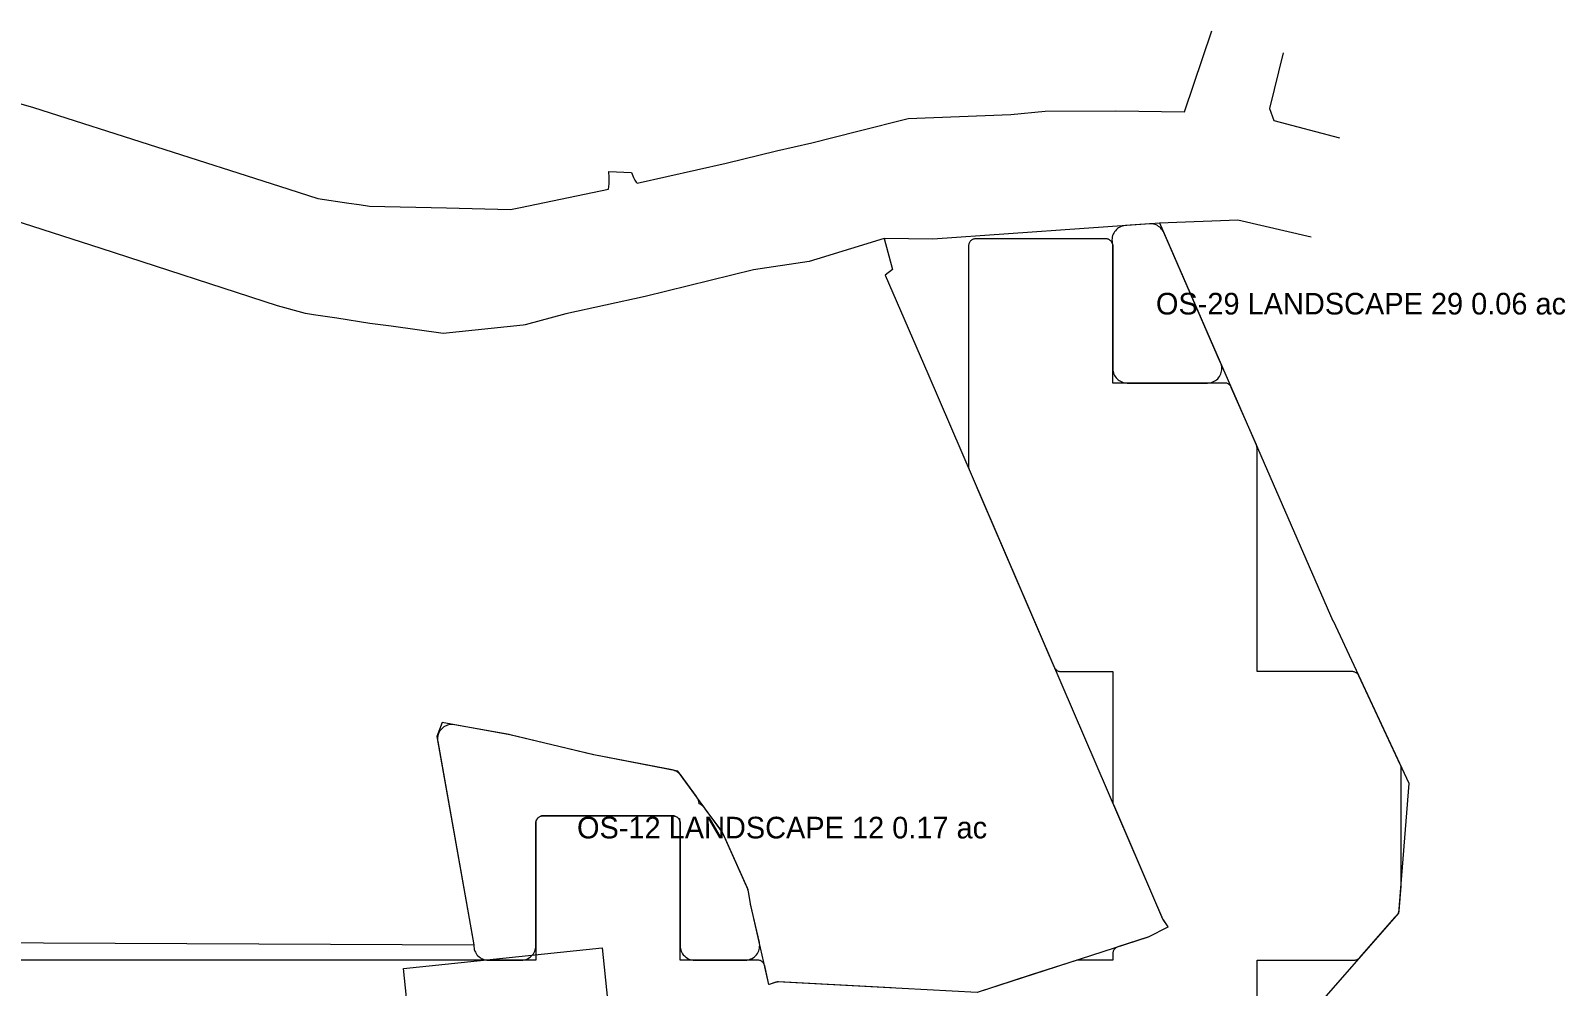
# Model space of a CAD drawing. Extents: x 32 to 940, y -21 to 684.
# Drawn here: x 490 to 702.7, y 526.4 to 658.8 of the extents above; entities that cross this region are included whole.
import ezdxf

# ---------------------------------------------------------------- set-up
doc = ezdxf.new("R2010")
doc.units = 0
for name, color, linetype, lineweight in [('BUILDING-APARTMENTS', 1, 'Continuous', 0), ('GREEN-LANDSCAPE', 3, 'Continuous', 0), ('ROAD-EXISTING', 2, 'Continuous', 0), ('SITE-BOUNDARY', 7, 'Continuous', 0), ('TEXT-ZONE', 7, 'Continuous', 0), ('ZONE-APARTMENTS', 1, 'Continuous', 0)]:
    doc.layers.add(name, color=color, linetype=linetype, lineweight=lineweight)

msp = doc.modelspace()

# ---------------------------------------------------------------- linework, layer by layer
at = {"layer": 'BUILDING-APARTMENTS'}
msp.add_lwpolyline([(547.33, 473.76), (541.65, 528.84), (569.18, 531.68), (574.87, 476.6)], close=True, dxfattribs=at)
at = {"layer": 'GREEN-LANDSCAPE'}
for points in [[(639.88, 629.84), (639.89, 629.64), (639.92, 629.44), (639.97, 629.25), (639.97, 629.24), (639.99, 629.15), (640, 629.05), (640, 629.02), (640, 628.98), (640, 612), (640.01, 611.8), (640.04, 611.61), (640.09, 611.42), (640.15, 611.23), (640.24, 611.06), (640.34, 610.89), (640.45, 610.73), (640.59, 610.59), (640.73, 610.45), (640.89, 610.34), (641.06, 610.24), (641.23, 610.15), (641.42, 610.09), (641.61, 610.04), (641.8, 610.01), (642, 610), (653.11, 610), (653.31, 610.01), (653.51, 610.04), (653.7, 610.09), (653.89, 610.16), (654.06, 610.24), (654.23, 610.34), (654.39, 610.46), (654.54, 610.6), (654.67, 610.74), (654.79, 610.9), (654.89, 611.08), (654.97, 611.26), (655.03, 611.44), (655.08, 611.64), (655.11, 611.83), (655.11, 612.03), (655.1, 612.23), (655.07, 612.42), (655.02, 612.61), (654.95, 612.8), (647.06, 630.86), (646.98, 631.03), (646.88, 631.2), (646.77, 631.35), (646.64, 631.49), (646.5, 631.61), (646.35, 631.72), (646.18, 631.82), (646.01, 631.91), (645.84, 631.97), (645.65, 632.02), (645.47, 632.05), (645.28, 632.06), (645.09, 632.06), (641.74, 631.83), (641.54, 631.8), (641.35, 631.76), (641.16, 631.7), (640.98, 631.61), (640.8, 631.52), (640.64, 631.4), (640.49, 631.27), (640.35, 631.12), (640.23, 630.96), (640.13, 630.79), (640.04, 630.62), (639.97, 630.43), (639.92, 630.24), (639.89, 630.04)], [(546.36, 560.69), (546.37, 560.5), (546.39, 560.31), (551.39, 532.14), (551.4, 532.11), (551.4, 532.1), (551.4, 532.09), (551.4, 532.09), (551.4, 532.04), (551.4, 531.84), (551.43, 531.64), (551.47, 531.45), (551.54, 531.26), (551.62, 531.08), (551.72, 530.91), (551.84, 530.75), (551.97, 530.6), (552.12, 530.46), (552.27, 530.35), (552.44, 530.24), (552.62, 530.16), (552.81, 530.09), (553, 530.04), (553.2, 530.01), (553.4, 530), (558, 530), (558.2, 530.01), (558.39, 530.04), (558.58, 530.09), (558.77, 530.15), (558.94, 530.24), (559.11, 530.34), (559.27, 530.45), (559.41, 530.59), (559.55, 530.73), (559.66, 530.89), (559.76, 531.06), (559.85, 531.23), (559.91, 531.42), (559.96, 531.61), (559.99, 531.8), (560, 532), (560, 548.98), (560, 549.02), (560, 549.05), (560.01, 549.15), (560.03, 549.24), (560.06, 549.34), (560.1, 549.43), (560.14, 549.51), (560.2, 549.59), (560.26, 549.67), (560.33, 549.74), (560.4, 549.8), (560.49, 549.86), (560.57, 549.9), (560.66, 549.94), (560.76, 549.97), (560.85, 549.99), (560.95, 550), (560.98, 550), (561.02, 550), (578.98, 550), (579.02, 550), (579.05, 550), (579.15, 549.99), (579.24, 549.97), (579.34, 549.94), (579.43, 549.9), (579.51, 549.86), (579.54, 549.84), (579.71, 549.74), (579.89, 549.65), (579.89, 549.65), (579.9, 549.61), (579.93, 549.42), (579.96, 549.29), (579.96, 549.29), (579.97, 549.24), (579.99, 549.15), (580, 549.05), (580, 549.02), (580, 548.98), (580, 532), (580.01, 531.8), (580.04, 531.61), (580.09, 531.42), (580.15, 531.23), (580.24, 531.06), (580.34, 530.89), (580.45, 530.73), (580.59, 530.59), (580.73, 530.45), (580.89, 530.34), (581.06, 530.24), (581.23, 530.15), (581.42, 530.09), (581.61, 530.04), (581.8, 530.01), (582, 530), (589.04, 530), (589.24, 530.01), (589.43, 530.04), (589.63, 530.09), (589.81, 530.16), (589.99, 530.24), (590.16, 530.35), (590.32, 530.47), (590.47, 530.6), (590.6, 530.75), (590.72, 530.92), (590.82, 531.09), (590.9, 531.27), (590.96, 531.46), (591.01, 531.66), (591.03, 531.85), (591.04, 532.05), (591.02, 532.25), (590.99, 532.45), (589.76, 537.77), (589.76, 537.78), (589.76, 537.79), (589.75, 537.8), (589.75, 537.8), (589.75, 537.81), (589.75, 537.83), (589.49, 539.47), (589.46, 539.64), (589.41, 539.81), (589.34, 539.98), (585.99, 547.51), (585.89, 547.7), (585.78, 547.87), (583.5, 550.99), (583.38, 551.14), (583.25, 551.28), (583.1, 551.4), (582.94, 551.51), (582.77, 551.6), (582.64, 551.66), (582.63, 551.77), (582.6, 551.96), (582.54, 552.15), (582.47, 552.34), (582.38, 552.51), (582.27, 552.68), (580.16, 555.57), (580.04, 555.72), (579.91, 555.85), (579.77, 555.97), (579.61, 556.08), (579.45, 556.17), (579.28, 556.25), (579.1, 556.31), (578.92, 556.36), (568.06, 558.47), (568.05, 558.47), (568.04, 558.47), (568.04, 558.48), (568.03, 558.48), (568.02, 558.48), (568.02, 558.48), (568.01, 558.48), (556.43, 561.24), (556.32, 561.26), (548.72, 562.63), (548.52, 562.65), (548.33, 562.66), (548.14, 562.65), (547.95, 562.62), (547.76, 562.57), (547.58, 562.5), (547.41, 562.42), (547.25, 562.32), (547.09, 562.2), (546.95, 562.07), (546.82, 561.93), (546.7, 561.78), (546.6, 561.61), (546.52, 561.44), (546.45, 561.26), (546.4, 561.07), (546.37, 560.88)]]:
    msp.add_lwpolyline(points, close=True, dxfattribs=at)
at = {"layer": 'ROAD-EXISTING'}
for points in [[(649.93, 647.59), (653.73, 658.84)], [(663.6, 655.79), (661.71, 648.04)], [(483.03, 650.28), (490.33, 648.18)], [(490.33, 648.18), (524.48, 637.28)], [(611.62, 646.66), (625.87, 647.21)], [(625.87, 647.21), (630.63, 647.7)], [(630.63, 647.7), (640.42, 647.75)], [(640.42, 647.75), (649.93, 647.59)], [(661.71, 648.04), (662.31, 646.39)], [(598.27, 643.28), (604.66, 644.9)], [(604.66, 644.9), (611.62, 646.66)], [(662.31, 646.39), (671.44, 643.99)], [(593.39, 642.2), (598.27, 643.28)], [(574.06, 637.7), (586.39, 640.46)], [(586.39, 640.46), (593.39, 642.2)], [(570.18, 638.48), (570.12, 639.3)], [(570.12, 639.3), (573.26, 639.18)], [(570.17, 637.61), (570.18, 638.48)], [(573.26, 639.18), (573.52, 638.5)], [(573.52, 638.5), (573.71, 638.14)], [(524.48, 637.28), (529.78, 635.59)], [(557.89, 634.35), (570.06, 636.87)], [(570.06, 636.87), (570.17, 637.61)], [(573.71, 638.14), (573.89, 637.85)], [(573.89, 637.85), (574.06, 637.7)], [(529.78, 635.59), (534.06, 634.95)], [(534.06, 634.95), (535.51, 634.74)], [(535.51, 634.74), (536.95, 634.52)], [(536.95, 634.52), (547.63, 634.27)], [(547.63, 634.27), (556.49, 634.06)], [(556.49, 634.06), (557.89, 634.35)], [(499.74, 628.64), (486.22, 633.01)], [(657.35, 632.59), (646.49, 632.15)], [(667.51, 630.22), (657.35, 632.59)], [(608.29, 630.03), (598.98, 627.15)], [(524.18, 620.71), (499.74, 628.64)], [(590.19, 625.68), (575.17, 622.01)], [(597.91, 626.83), (590.19, 625.68)], [(598.98, 627.15), (597.91, 626.83)], [(575.17, 622.01), (564.16, 619.6)], [(528.05, 619.64), (524.18, 620.71)], [(529.18, 619.47), (528.05, 619.64)], [(532.43, 619), (529.18, 619.47)], [(564.16, 619.6), (558.51, 618.07)], [(536.99, 618.27), (532.43, 619)], [(539.96, 617.9), (536.99, 618.27)], [(547.13, 616.85), (539.96, 617.9)], [(558.23, 618.04), (547.13, 616.85)], [(558.51, 618.07), (558.23, 618.04)]]:
    msp.add_lwpolyline(points, dxfattribs=at)
at = {"layer": 'SITE-BOUNDARY'}
for points in [[(635.79, 486.41), (679.67, 536.52), (681.1, 554.47), (670.58, 576.98), (670.57, 576.99), (670.57, 577), (646.5, 632.16), (615.06, 629.95), (615.04, 629.95), (615.03, 629.95), (608.29, 630.03), (609.45, 625.74), (609.45, 625.74), (609.45, 625.73), (609.44, 625.72), (608.43, 624.97), (614.35, 611.3), (614.35, 611.3), (646.95, 535.65), (647.65, 534.61), (647.66, 534.6), (647.65, 534.59), (644.91, 533.19), (644.89, 533.19), (644.89, 533.19), (644.89, 533.19), (644.88, 533.18), (621.2, 525.52)], [(621.17, 525.51), (593.45, 526.98), (592.34, 526.62), (592.33, 526.62), (592.33, 526.61), (592.32, 526.63), (589.76, 537.78), (589.75, 537.8), (589.75, 537.81), (589.45, 539.73), (585.9, 547.7), (579.69, 556.21), (568.05, 558.47), (568.03, 558.48), (568.02, 558.48), (556.38, 561.25), (546.99, 562.94), (546.27, 560.99), (551.4, 532.11), (551.4, 532.1), (551.4, 532.09), (551.39, 532.09), (481.76, 532.41)]]:
    msp.add_lwpolyline(points, dxfattribs=at)
at = {"layer": 'ZONE-APARTMENTS'}
for points in [[(660, 514.44), (660, 529.98), (660, 530), (660.02, 530), (673.5, 530), (673.6, 530), (673.69, 530.02), (673.78, 530.04), (673.87, 530.07), (673.96, 530.11), (674.04, 530.16), (674.12, 530.21), (674.19, 530.27), (674.26, 530.34), (679.16, 535.95), (679.45, 536.27), (679.51, 536.34), (679.56, 536.42), (679.6, 536.5), (679.63, 536.59), (679.66, 536.67), (679.68, 536.76), (679.69, 536.85), (679.97, 540.27), (680, 540.66), (680, 540.74), (680, 556.6), (679.99, 556.71), (679.98, 556.81), (679.95, 556.92), (679.91, 557.02), (674.11, 569.42), (674.07, 569.51), (674.01, 569.59), (673.95, 569.66), (673.89, 569.73), (673.82, 569.79), (673.74, 569.84), (673.66, 569.89), (673.57, 569.93), (673.48, 569.96), (673.39, 569.98), (673.3, 570), (673.2, 570), (660.02, 570), (660, 570), (660, 570.02), (660, 601.01), (659.99, 601.11), (659.98, 601.22), (659.95, 601.32), (659.92, 601.41), (656.43, 609.4), (656.39, 609.49), (656.34, 609.57), (656.28, 609.65), (656.21, 609.72), (656.14, 609.78), (656.06, 609.84), (655.98, 609.89), (655.89, 609.93), (655.8, 609.96), (655.71, 609.98), (655.61, 610), (655.51, 610), (640.02, 610), (640, 610), (640, 610.02), (640, 629), (640, 629.1), (639.98, 629.2), (639.96, 629.29), (639.92, 629.38), (639.88, 629.47), (639.83, 629.56), (639.77, 629.63), (639.71, 629.71), (639.63, 629.77), (639.56, 629.83), (639.47, 629.88), (639.38, 629.92), (639.29, 629.96), (639.2, 629.98), (639.1, 630), (639, 630), (621, 630), (620.9, 630), (620.8, 629.98), (620.71, 629.96), (620.62, 629.92), (620.53, 629.88), (620.44, 629.83), (620.37, 629.77), (620.29, 629.71), (620.23, 629.63), (620.17, 629.56), (620.12, 629.47), (620.08, 629.38), (620.04, 629.29), (620.02, 629.2), (620, 629.1), (620, 629), (620, 598.4), (620.01, 598.3), (620.02, 598.2), (620.05, 598.1), (620.08, 598), (622, 593.56), (631.89, 570.6), (631.93, 570.52), (631.98, 570.43), (632.04, 570.36), (632.11, 570.29), (632.18, 570.22), (632.26, 570.16), (632.34, 570.12), (632.43, 570.07), (632.52, 570.04), (632.61, 570.02), (632.71, 570), (632.81, 570), (639.98, 570), (640, 570), (640, 569.98), (640, 551.98), (640.01, 551.88), (640.02, 551.78), (640.05, 551.68), (640.08, 551.59), (643.02, 544.77), (646.91, 535.73), (646.95, 535.65), (647, 535.57), (647.64, 534.62), (647.65, 534.61), (647.66, 534.6), (647.65, 534.59), (647.63, 534.59), (644.92, 533.2), (644.91, 533.19), (644.89, 533.19), (644.89, 533.19), (644.89, 533.19), (644.88, 533.18), (644.87, 533.18), (640.69, 531.83), (640.6, 531.79), (640.51, 531.75), (640.43, 531.7), (640.36, 531.64), (640.28, 531.58), (640.22, 531.5), (640.16, 531.42), (640.11, 531.34), (640.07, 531.25), (640.04, 531.16), (640.02, 531.07), (640, 530.97), (640, 530.88), (640, 530.02), (640, 530), (639.98, 530), (635.2, 530), (635.1, 529.99), (635, 529.98), (634.9, 529.95), (628.83, 527.99), (621.21, 525.52)], [(609.29, 526.14), (593.64, 526.97), (593.55, 526.97), (593.46, 526.96), (593.37, 526.95), (593.28, 526.92), (592.34, 526.62), (592.33, 526.62), (592.33, 526.61), (592.32, 526.63), (592.32, 526.64), (591.88, 528.56), (591.73, 529.22), (591.7, 529.32), (591.67, 529.41), (591.62, 529.49), (591.57, 529.57), (591.51, 529.65), (591.45, 529.72), (591.38, 529.78), (591.3, 529.84), (591.21, 529.89), (591.13, 529.93), (591.04, 529.96), (590.94, 529.98), (590.85, 530), (590.75, 530), (580.02, 530), (580, 530), (580, 530.02), (580, 549), (580, 549.1), (579.98, 549.2), (579.96, 549.29), (579.92, 549.38), (579.88, 549.47), (579.83, 549.56), (579.77, 549.63), (579.71, 549.71), (579.63, 549.77), (579.56, 549.83), (579.47, 549.88), (579.38, 549.92), (579.29, 549.96), (579.2, 549.98), (579.1, 550), (579, 550), (561, 550), (560.9, 550), (560.8, 549.98), (560.71, 549.96), (560.62, 549.92), (560.53, 549.88), (560.44, 549.83), (560.37, 549.77), (560.29, 549.71), (560.23, 549.63), (560.17, 549.56), (560.12, 549.47), (560.08, 549.38), (560.04, 549.29), (560.02, 549.2), (560, 549.1), (560, 549), (560, 530.02), (560, 530), (559.98, 530), (480.02, 530)]]:
    msp.add_lwpolyline(points, dxfattribs=at)

# ---------------------------------------------------------------- texts
at = {"layer": 'TEXT-ZONE'}
for s, p in [('OS-29 LANDSCAPE 29 0.06 ac', (645.98, 619.5)), ('OS-12 LANDSCAPE 12 0.17 ac', (565.71, 546.87))]:
    msp.add_text(s, height=3, dxfattribs=at).set_placement(p)

doc.saveas('drawing.dxf')
